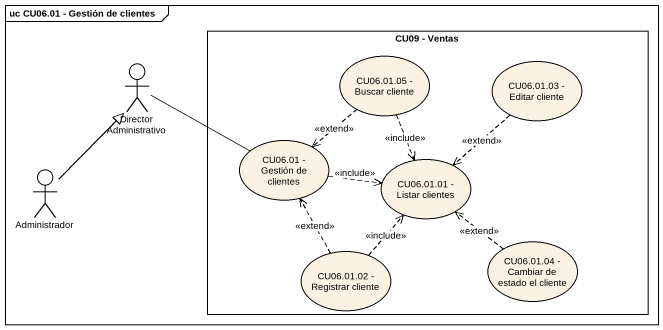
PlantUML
@startuml
mainframe uc CU06.01 - Gestión de clientes
actor "Director Administrativo" as Director_Administrativo
rectangle "CU09 - Ventas" as CU09_Ventas {
  usecase "CU06.01.05 - Buscar cliente" as CU06_01_05_Buscar_cliente
  usecase "CU06.01.03 - Editar cliente" as CU06_01_03_Editar_cliente
  usecase "CU06.01 - Gestión de clientes" as CU06_01_Gestión_de_clientes
  usecase "CU06.01.01 - Listar clientes" as CU06_01_01_Listar_clientes
  usecase "CU06.01.02 - Registrar cliente" as CU06_01_02_Registrar_cliente
  usecase "CU06.01.04 - Cambiar de estado el cliente" as CU06_01_04_Cambiar_de
}
actor Administrador
Director_Administrativo -right- CU06_01_Gestión_de_clientes
CU06_01_05_Buscar_cliente ..> CU06_01_Gestión_de_clientes : <<extend>>
CU06_01_05_Buscar_cliente ..> CU06_01_01_Listar_clientes : <<include>>
CU06_01_03_Editar_cliente ..> CU06_01_01_Listar_clientes : <<extend>>
CU06_01_Gestión_de_clientes .right.> CU06_01_01_Listar_clientes : <<include>>
Administrador -up-|> Director_Administrativo
CU06_01_02_Registrar_cliente .up.> CU06_01_Gestión_de_clientes : <<extend>>
CU06_01_02_Registrar_cliente .up.> CU06_01_01_Listar_clientes : <<include>>
CU06_01_04_Cambiar_de .up.> CU06_01_01_Listar_clientes : <<extend>>
@enduml
